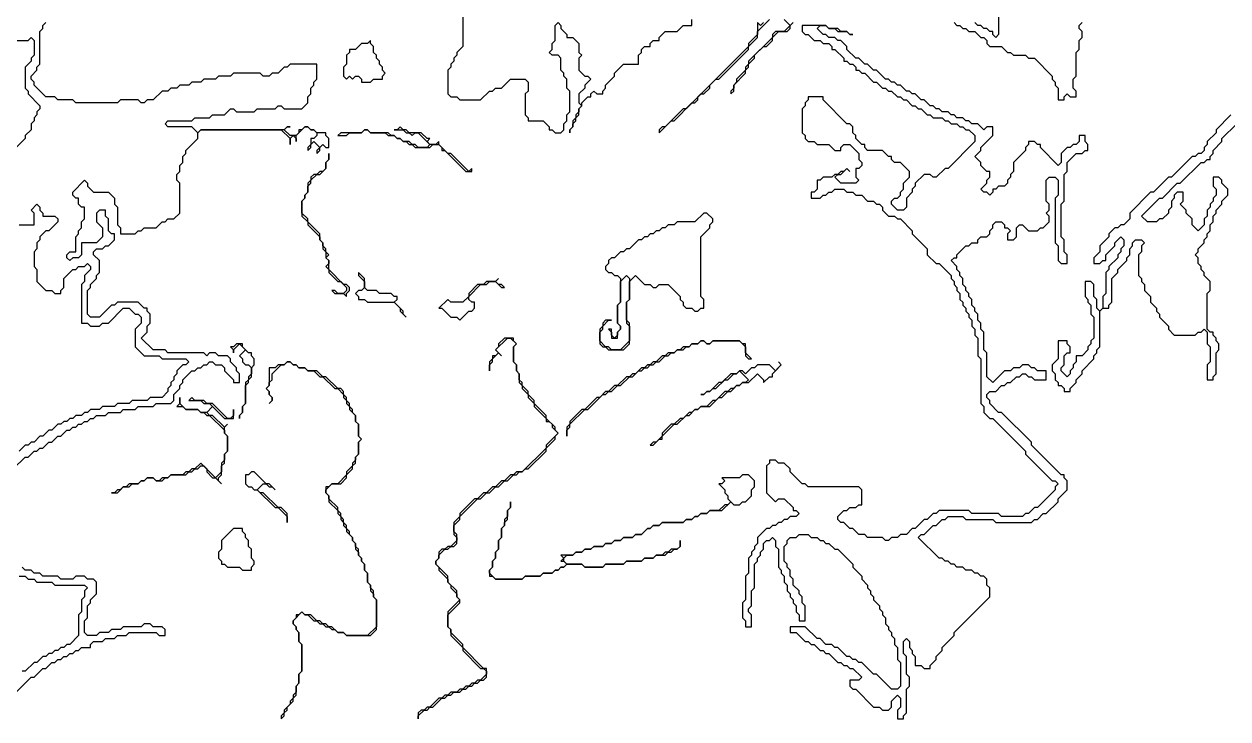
# Model space of a CAD drawing. Header units: metres. Extents: x 0 to 100, y 0 to 129.
# Drawn here: x 63.47 to 73.58, y 0.03 to 5.86 of the extents above; entities that cross this region are included whole.
import ezdxf

# ---------------------------------------------------------------- set-up
doc = ezdxf.new("R2010")
doc.units = ezdxf.units.M

msp = doc.modelspace()

# ---------------------------------------------------------------- linework, layer by layer
for points in [[(67.15, 5.975), (67.15, 5.675), (67.1, 5.625), (67.1, 5.6), (67.075, 5.575), (67.075, 5.55), (67.05, 5.525), (67.05, 5.5), (67.025, 5.475), (67.025, 5.275), (67.05, 5.25), (67.1, 5.25), (67.125, 5.225), (67.3, 5.225), (67.375, 5.3), (67.4, 5.3), (67.425, 5.325), (67.475, 5.325), (67.55, 5.4), (67.675, 5.4), (67.7, 5.375), (67.7, 5.3), (67.675, 5.275), (67.675, 5.1), (67.7, 5.075), (67.7, 5.05), (67.825, 5.05), (67.875, 5), (67.875, 4.975), (67.9, 4.975), (67.925, 4.95), (67.975, 4.95), (68, 4.975), (68, 5.025), (68.025, 5.05), (68.025, 5.1), (68.05, 5.125), (68.05, 5.3), (68.025, 5.325), (68.025, 5.4), (68, 5.425), (68, 5.45), (67.975, 5.475), (67.975, 5.575), (67.95, 5.6), (67.9, 5.6), (67.875, 5.625), (67.9, 5.65), (67.9, 5.7), (67.925, 5.725), (67.925, 5.85), (67.95, 5.875), (67.975, 5.85), (67.975, 5.825), (68.025, 5.775), (68.025, 5.75), (68.075, 5.75), (68.125, 5.7), (68.125, 5.625), (68.15, 5.6), (68.125, 5.575), (68.125, 5.475), (68.175, 5.425), (68.2, 5.425), (68.225, 5.4), (68.175, 5.35), (68.175, 5.325), (68.125, 5.275), (68.125, 5.2), (68.15, 5.175), (68.125, 5.15), (68.125, 5.125), (68.1, 5.1), (68.1, 5.075), (68.075, 5.05), (68.075, 5), (68.05, 4.975), (68.05, 4.95), (68.05, 4.975), (68.075, 5), (68.075, 5.025), (68.1, 5.05), (68.1, 5.075), (68.125, 5.1), (68.125, 5.15), (68.15, 5.175), (68.15, 5.2), (68.2, 5.25), (68.225, 5.25), (68.225, 5.275), (68.25, 5.3), (68.275, 5.275), (68.325, 5.275), (68.325, 5.3), (68.35, 5.325), (68.35, 5.35), (68.425, 5.425), (68.425, 5.45), (68.5, 5.525), (68.625, 5.525), (68.625, 5.6), (68.65, 5.625), (68.65, 5.65), (68.675, 5.675), (68.725, 5.675), (68.725, 5.7), (68.75, 5.725), (68.8, 5.725), (68.8, 5.75), (68.85, 5.8), (68.95, 5.8), (69, 5.85), (69.075, 5.85), (69.075, 5.9)], [(71.65, 5.975), (71.65, 5.775), (71.625, 5.75), (71.6, 5.775), (71.6, 5.8), (71.575, 5.8), (71.55, 5.825), (71.525, 5.825), (71.5, 5.85), (71.475, 5.85), (71.45, 5.875)], [(63.375, 2.125), (63.475, 2.225), (63.5, 2.225), (63.55, 2.275), (63.575, 2.275), (63.6, 2.3), (63.625, 2.3), (63.675, 2.35), (63.7, 2.35), (63.75, 2.4), (63.775, 2.4), (63.825, 2.45), (63.85, 2.45), (63.875, 2.475), (63.9, 2.475), (63.925, 2.5), (63.95, 2.5), (63.975, 2.525), (64, 2.525), (64.025, 2.55), (64.05, 2.55), (64.075, 2.575), (64.15, 2.575), (64.175, 2.6), (64.275, 2.6), (64.3, 2.625), (64.4, 2.625), (64.425, 2.65), (64.55, 2.65), (64.575, 2.675), (64.7, 2.675), (64.725, 2.7), (64.725, 2.75), (64.775, 2.8), (64.775, 2.825), (64.8, 2.85), (64.8, 2.875), (64.875, 2.95), (64.9, 2.95), (64.925, 2.975), (64.95, 2.975), (64.975, 3), (65, 3), (65.025, 3.025), (65.05, 3.025), (65.075, 3), (65.125, 3), (65.15, 2.975), (65.15, 2.95), (65.225, 2.875), (65.225, 2.85), (65.275, 2.85), (65.275, 2.925), (65.25, 2.95), (65.25, 2.975), (65.2, 3.025), (65.2, 3.05), (65.175, 3.075), (65.1, 3.075), (65.075, 3.1), (65.025, 3.1), (65, 3.075), (64.975, 3.1), (64.675, 3.1), (64.65, 3.125), (64.55, 3.125), (64.45, 3.225), (64.5, 3.275), (64.5, 3.325), (64.525, 3.35), (64.525, 3.425), (64.5, 3.45), (64.5, 3.475), (64.475, 3.475), (64.425, 3.525), (64.25, 3.525), (64.225, 3.5), (64.2, 3.5), (64.1, 3.4), (64.025, 3.4), (64, 3.425), (64, 3.625), (64.025, 3.65), (64.025, 3.675), (64.075, 3.725), (64.075, 3.75), (64.1, 3.775), (64.1, 3.875), (64.05, 3.925), (64.05, 3.95), (64.075, 3.975), (64.125, 3.975), (64.15, 4), (64.175, 4), (64.225, 4.05), (64.225, 4.1), (64.2, 4.1), (64.175, 4.125), (64.175, 4.225), (64.15, 4.25), (64.15, 4.3), (64.1, 4.3), (64.075, 4.275), (64.075, 4.2), (64.125, 4.15), (64.125, 4.075), (64.075, 4.025), (63.95, 4.025), (63.95, 3.925), (63.925, 3.9), (63.875, 3.9), (63.85, 3.875), (63.825, 3.9), (63.825, 3.925), (63.85, 3.95), (63.9, 3.95), (63.9, 4.075), (63.925, 4.1), (63.925, 4.125), (63.95, 4.15), (63.95, 4.2), (63.975, 4.225), (63.975, 4.325), (63.95, 4.325), (63.925, 4.35), (63.925, 4.4), (63.9, 4.4), (63.875, 4.425), (63.875, 4.45), (63.975, 4.55), (64, 4.525), (64, 4.5), (64.05, 4.45), (64.175, 4.45), (64.225, 4.4), (64.225, 4.35), (64.25, 4.325), (64.25, 4.175), (64.275, 4.15), (64.275, 4.1), (64.4, 4.1), (64.425, 4.125), (64.45, 4.125), (64.475, 4.15), (64.575, 4.15), (64.625, 4.2), (64.65, 4.2), (64.675, 4.225), (64.725, 4.225), (64.775, 4.275), (64.775, 4.525), (64.75, 4.55), (64.75, 4.6), (64.775, 4.625), (64.775, 4.675), (64.8, 4.7), (64.8, 4.75), (64.825, 4.775), (64.825, 4.8), (64.925, 4.9), (64.925, 4.95), (64.95, 4.975), (65.625, 4.975), (65.7, 4.9), (65.7, 4.85), (65.7, 4.9), (65.725, 4.925), (65.75, 4.9), (65.75, 4.875), (65.75, 4.925), (65.825, 5), (65.85, 5), (65.875, 4.975), (65.9, 4.975), (65.925, 4.95), (65.925, 4.925), (65.9, 4.9), (65.875, 4.9), (65.875, 4.85), (65.85, 4.825), (65.85, 4.8), (65.875, 4.825), (65.875, 4.85), (65.9, 4.875), (65.95, 4.825), (65.925, 4.8), (65.925, 4.775), (65.95, 4.8), (65.95, 4.825), (65.975, 4.85), (66, 4.825), (66.025, 4.825), (66.025, 4.9), (66, 4.925), (66, 4.95), (65.925, 4.95), (65.9, 4.975), (65.875, 4.975), (65.85, 5), (65.825, 5), (65.8, 4.975), (65.775, 4.975), (65.775, 4.95), (65.75, 4.925), (65.7, 4.925), (65.65, 4.975), (65.675, 5), (65.7, 5), (65.675, 5), (65.65, 4.975), (64.95, 4.975), (64.925, 4.95), (64.875, 5), (64.675, 5), (64.65, 5.025), (64.675, 5.05), (64.875, 5.05), (64.9, 5.075), (65.025, 5.075), (65.05, 5.1), (65.15, 5.1), (65.2, 5.15), (65.225, 5.15), (65.25, 5.125), (65.4, 5.125), (65.425, 5.15), (65.575, 5.15), (65.6, 5.175), (65.625, 5.175), (65.65, 5.15), (65.8, 5.15), (65.85, 5.2), (65.85, 5.25), (65.875, 5.275), (65.875, 5.325), (65.9, 5.35), (65.9, 5.375), (65.925, 5.4), (65.925, 5.525), (65.7, 5.525), (65.675, 5.5), (65.65, 5.5), (65.6, 5.45), (65.55, 5.45), (65.525, 5.425), (65.475, 5.425), (65.45, 5.45), (65.225, 5.45), (65.2, 5.425), (65.1, 5.425), (65.075, 5.4), (64.975, 5.4), (64.95, 5.375), (64.875, 5.375), (64.85, 5.35), (64.775, 5.35), (64.75, 5.325), (64.7, 5.325), (64.675, 5.3), (64.625, 5.3), (64.55, 5.225), (64.5, 5.225), (64.475, 5.2), (64.45, 5.2), (64.425, 5.225), (64.275, 5.225), (64.25, 5.2), (63.9, 5.2), (63.875, 5.225), (63.75, 5.225), (63.725, 5.25), (63.65, 5.25), (63.55, 5.35), (63.55, 5.375), (63.525, 5.4), (63.525, 5.425), (63.575, 5.475), (63.575, 5.5), (63.6, 5.525), (63.6, 5.8), (63.625, 5.825), (63.625, 5.85), (63.65, 5.875)], [(69.675, 5.875), (69.65, 5.85), (69.625, 5.875), (69.625, 5.775), (69.55, 5.7), (69.55, 5.675), (69.025, 5.15), (69, 5.15), (68.85, 5), (68.825, 5), (68.8, 4.975), (68.8, 4.95), (68.9, 5.05), (68.925, 5.05), (69.075, 5.2), (69.1, 5.2), (69.125, 5.225), (69.125, 5.25), (69.15, 5.275), (69.175, 5.275), (69.225, 5.325), (69.225, 5.35), (69.275, 5.4), (69.3, 5.4), (69.55, 5.65), (69.55, 5.675), (69.625, 5.75), (69.625, 5.8), (69.725, 5.9)], [(69.85, 5.9), (69.9, 5.85), (69.85, 5.8), (69.775, 5.8), (69.75, 5.775), (69.75, 5.75), (69.55, 5.55), (69.55, 5.525), (69.525, 5.5), (69.525, 5.475), (69.45, 5.4), (69.45, 5.375), (69.425, 5.35), (69.425, 5.325), (69.4, 5.3), (69.4, 5.275), (69.425, 5.3), (69.425, 5.35), (69.525, 5.45), (69.525, 5.475), (69.55, 5.5), (69.55, 5.525), (69.6, 5.575), (69.6, 5.6), (69.675, 5.675), (69.7, 5.675), (69.75, 5.725), (69.75, 5.75), (69.8, 5.8), (69.875, 5.8), (69.9, 5.825), (69.9, 5.85), (69.925, 5.875)], [(71.275, 5.875), (71.3, 5.85), (71.325, 5.85), (71.35, 5.825), (71.375, 5.825), (71.4, 5.8), (71.45, 5.8), (71.5, 5.75), (71.525, 5.75), (71.55, 5.725), (71.55, 5.7), (71.575, 5.675), (71.675, 5.675), (71.725, 5.625), (71.75, 5.625), (71.775, 5.6), (71.875, 5.6), (71.9, 5.575), (71.95, 5.575), (72.1, 5.425), (72.1, 5.4), (72.125, 5.375), (72.125, 5.35), (72.15, 5.325), (72.15, 5.225), (72.2, 5.225), (72.2, 5.25), (72.225, 5.275), (72.25, 5.25), (72.3, 5.25), (72.3, 5.3), (72.275, 5.325), (72.275, 5.4), (72.3, 5.425), (72.3, 5.625), (72.325, 5.65), (72.325, 5.725), (72.35, 5.75), (72.35, 5.8), (72.325, 5.825), (72.325, 5.85), (72.35, 5.875)], [(70, 5.85), (70, 5.8), (70.025, 5.775), (70.05, 5.775), (70.1, 5.725), (70.15, 5.725), (70.175, 5.7), (70.225, 5.7), (70.25, 5.675), (70.25, 5.65), (70.275, 5.65), (70.35, 5.575), (70.35, 5.55), (70.375, 5.55), (70.4, 5.525), (70.425, 5.525), (70.45, 5.5), (70.45, 5.475), (70.475, 5.475), (70.5, 5.45), (70.525, 5.45), (70.6, 5.375), (70.625, 5.375), (70.675, 5.325), (70.7, 5.325), (70.725, 5.3), (70.75, 5.3), (70.8, 5.25), (70.825, 5.25), (70.85, 5.225), (70.875, 5.225), (70.925, 5.175), (70.95, 5.175), (70.975, 5.15), (71, 5.15), (71.05, 5.1), (71.075, 5.1), (71.1, 5.075), (71.175, 5.075), (71.2, 5.05), (71.225, 5.05), (71.25, 5.025), (71.3, 5.025), (71.325, 5), (71.35, 5), (71.375, 4.975), (71.4, 4.975), (71.45, 4.925), (71.45, 4.875), (71.225, 4.65), (71.2, 4.65), (71.125, 4.575), (71.1, 4.575), (71.075, 4.6), (71.025, 4.6), (70.95, 4.525), (70.95, 4.5), (70.925, 4.475), (70.925, 4.45), (70.875, 4.4), (70.875, 4.325), (70.85, 4.3), (70.8, 4.3), (70.75, 4.35), (70.75, 4.375), (70.775, 4.4), (70.8, 4.4), (70.825, 4.425), (70.825, 4.45), (70.85, 4.475), (70.85, 4.525), (70.9, 4.575), (70.9, 4.625), (70.825, 4.7), (70.775, 4.7), (70.75, 4.725), (70.75, 4.75), (70.725, 4.75), (70.675, 4.8), (70.55, 4.8), (70.525, 4.825), (70.525, 4.85), (70.5, 4.85), (70.45, 4.9), (70.45, 4.925), (70.425, 4.95), (70.425, 5), (70.4, 5.025), (70.375, 5.025), (70.175, 5.225), (70.175, 5.25), (70.05, 5.25), (70.05, 5.225), (70.025, 5.2), (70.025, 5.175), (70, 5.15), (70, 4.95), (70.025, 4.925), (70.025, 4.9), (70.05, 4.875), (70.1, 4.875), (70.125, 4.85), (70.225, 4.85), (70.275, 4.8), (70.325, 4.8), (70.325, 4.825), (70.35, 4.85), (70.4, 4.85), (70.475, 4.775), (70.475, 4.725), (70.5, 4.7), (70.5, 4.675), (70.475, 4.65), (70.45, 4.65), (70.45, 4.575), (70.475, 4.55), (70.45, 4.525), (70.325, 4.525), (70.275, 4.575), (70.3, 4.6), (70.325, 4.6), (70.375, 4.65), (70.4, 4.625), (70.375, 4.65), (70.35, 4.625), (70.325, 4.625), (70.3, 4.6), (70.275, 4.6), (70.25, 4.575), (70.175, 4.575), (70.15, 4.55), (70.125, 4.55), (70.125, 4.475), (70.1, 4.45), (70.075, 4.45), (70.075, 4.4), (70.15, 4.4), (70.175, 4.425), (70.2, 4.425), (70.225, 4.45), (70.25, 4.45), (70.275, 4.475), (70.35, 4.475), (70.375, 4.45), (70.425, 4.45), (70.45, 4.425), (70.5, 4.425), (70.55, 4.375), (70.6, 4.375), (70.625, 4.35), (70.65, 4.35), (70.675, 4.325), (70.675, 4.3), (70.725, 4.25), (70.775, 4.25), (70.8, 4.225), (70.825, 4.225), (70.925, 4.125), (70.925, 4.1), (71.05, 3.975), (71.05, 3.925), (71.125, 3.85), (71.15, 3.85), (71.25, 3.75), (71.25, 3.725), (71.275, 3.7), (71.275, 3.675), (71.3, 3.65), (71.3, 3.625), (71.325, 3.6), (71.325, 3.55), (71.35, 3.525), (71.35, 3.5), (71.375, 3.475), (71.375, 3.45), (71.4, 3.425), (71.4, 3.4), (71.425, 3.375), (71.425, 3.325), (71.45, 3.3), (71.45, 3.25), (71.475, 3.225), (71.475, 3.075), (71.5, 3.05), (71.5, 2.675), (71.525, 2.65), (71.525, 2.6), (71.575, 2.55), (71.6, 2.55), (71.875, 2.275), (71.875, 2.25), (72.1, 2.025), (72.125, 2.025), (72.15, 2), (72.125, 1.975), (72.125, 1.95), (71.975, 1.8), (71.95, 1.8), (71.9, 1.75), (71.875, 1.75), (71.85, 1.725), (71.675, 1.725), (71.65, 1.75), (71.425, 1.75), (71.4, 1.775), (71.15, 1.775), (71.125, 1.75), (71.1, 1.75), (71.05, 1.7), (71.025, 1.7), (70.95, 1.625), (70.925, 1.625), (70.875, 1.575), (70.825, 1.575), (70.8, 1.55), (70.75, 1.55), (70.725, 1.525), (70.7, 1.525), (70.675, 1.55), (70.55, 1.55), (70.525, 1.575), (70.475, 1.575), (70.425, 1.625), (70.4, 1.625), (70.35, 1.675), (70.325, 1.675), (70.3, 1.7), (70.3, 1.725), (70.35, 1.775), (70.375, 1.775), (70.4, 1.8), (70.45, 1.8), (70.475, 1.825), (70.5, 1.825), (70.5, 1.95), (70.475, 1.975), (70.05, 1.975), (70.025, 2), (70, 2), (69.9, 2.1), (69.9, 2.125), (69.85, 2.175), (69.8, 2.175), (69.775, 2.2), (69.725, 2.2), (69.725, 2.175), (69.7, 2.15), (69.7, 1.925), (69.775, 1.85), (69.8, 1.875), (69.85, 1.875), (69.925, 1.8), (69.925, 1.775), (69.95, 1.775), (69.975, 1.75), (69.95, 1.725), (69.9, 1.725), (69.875, 1.7), (69.85, 1.7), (69.825, 1.675), (69.8, 1.675), (69.775, 1.65), (69.75, 1.65), (69.725, 1.625), (69.7, 1.625), (69.625, 1.55), (69.625, 1.5), (69.6, 1.475), (69.6, 1.45), (69.575, 1.425), (69.575, 1.4), (69.55, 1.375), (69.55, 1.25), (69.525, 1.225), (69.525, 1.025), (69.5, 1), (69.5, 0.875), (69.525, 0.85), (69.525, 0.8), (69.575, 0.8), (69.575, 0.9), (69.55, 0.925), (69.55, 0.95), (69.575, 0.975), (69.575, 1.1), (69.6, 1.125), (69.6, 1.325), (69.625, 1.35), (69.625, 1.375), (69.65, 1.4), (69.65, 1.425), (69.675, 1.45), (69.675, 1.5), (69.7, 1.525), (69.725, 1.525), (69.75, 1.55), (69.775, 1.525), (69.775, 1.475), (69.8, 1.45), (69.8, 1.3), (69.825, 1.275), (69.825, 1.25), (69.85, 1.225), (69.85, 1.175), (69.875, 1.15), (69.875, 1.1), (69.9, 1.075), (69.9, 1.05), (69.925, 1.025), (69.925, 1), (69.95, 0.975), (69.95, 0.925), (69.975, 0.9), (69.975, 0.85), (70.025, 0.85), (70.025, 0.975), (70, 1), (70, 1.05), (69.975, 1.075), (69.975, 1.1), (69.925, 1.15), (69.925, 1.2), (69.9, 1.225), (69.9, 1.275), (69.875, 1.3), (69.875, 1.325), (69.85, 1.35), (69.85, 1.475), (69.875, 1.5), (69.875, 1.525), (69.9, 1.55), (69.95, 1.55), (69.975, 1.575), (70.05, 1.575), (70.075, 1.55), (70.125, 1.55), (70.15, 1.525), (70.175, 1.525), (70.2, 1.5), (70.225, 1.5), (70.275, 1.45), (70.3, 1.45), (70.425, 1.325), (70.425, 1.3), (70.5, 1.225), (70.5, 1.2), (70.55, 1.15), (70.55, 1.125), (70.575, 1.1), (70.575, 1.075), (70.6, 1.05), (70.6, 1.025), (70.65, 0.975), (70.65, 0.95), (70.675, 0.925), (70.675, 0.9), (70.7, 0.875), (70.7, 0.825), (70.725, 0.8), (70.725, 0.775), (70.75, 0.75), (70.75, 0.725), (70.775, 0.7), (70.775, 0.65), (70.8, 0.625), (70.8, 0.525), (70.825, 0.5), (70.825, 0.3), (70.8, 0.275), (70.75, 0.275), (70.625, 0.4), (70.6, 0.4), (70.5, 0.5), (70.475, 0.5), (70.45, 0.525), (70.425, 0.525), (70.4, 0.55), (70.375, 0.55), (70.3, 0.625), (70.275, 0.625), (70.25, 0.65), (70.2, 0.65), (70.15, 0.7), (70.125, 0.7), (70.025, 0.8), (69.9, 0.8), (69.9, 0.75), (69.95, 0.75), (70.025, 0.675), (70.05, 0.675), (70.075, 0.65), (70.1, 0.65), (70.15, 0.6), (70.175, 0.6), (70.2, 0.575), (70.225, 0.575), (70.3, 0.5), (70.325, 0.5), (70.35, 0.475), (70.375, 0.475), (70.4, 0.45), (70.425, 0.45), (70.5, 0.375), (70.475, 0.35), (70.4, 0.35), (70.4, 0.3), (70.425, 0.275), (70.45, 0.275), (70.6, 0.125), (70.65, 0.125), (70.675, 0.1), (70.725, 0.1), (70.75, 0.125), (70.75, 0.175), (70.8, 0.225), (70.825, 0.2), (70.825, 0.125), (70.8, 0.1), (70.8, 0.025), (70.85, 0.025), (70.85, 0.05), (70.875, 0.075), (70.875, 0.275), (70.9, 0.3), (70.9, 0.375), (70.875, 0.4), (70.875, 0.55), (70.85, 0.575), (70.85, 0.675), (70.875, 0.7), (70.9, 0.675), (70.9, 0.625), (70.925, 0.6), (70.925, 0.575), (70.95, 0.55), (70.95, 0.475), (71, 0.475), (71.025, 0.45), (71.075, 0.45), (71.075, 0.475), (71.125, 0.525), (71.125, 0.55), (71.175, 0.6), (71.175, 0.625), (71.275, 0.725), (71.275, 0.75), (71.575, 1.05), (71.575, 1.125), (71.55, 1.15), (71.55, 1.2), (71.525, 1.225), (71.5, 1.225), (71.475, 1.25), (71.45, 1.25), (71.425, 1.275), (71.375, 1.275), (71.35, 1.3), (71.3, 1.3), (71.275, 1.325), (71.25, 1.325), (71.225, 1.35), (71.2, 1.35), (71.175, 1.375), (71.15, 1.375), (70.975, 1.55), (71, 1.575), (71.025, 1.575), (71.1, 1.65), (71.125, 1.65), (71.175, 1.7), (71.2, 1.7), (71.225, 1.725), (71.35, 1.725), (71.375, 1.7), (71.6, 1.7), (71.625, 1.675), (71.925, 1.675), (71.95, 1.7), (71.975, 1.7), (72.025, 1.75), (72.05, 1.75), (72.15, 1.85), (72.15, 1.875), (72.225, 1.95), (72.225, 2.025), (72.2, 2.05), (72.2, 2.075), (72.175, 2.075), (71.925, 2.325), (71.925, 2.35), (71.675, 2.6), (71.65, 2.6), (71.575, 2.675), (71.575, 2.7), (71.55, 2.725), (71.55, 2.75), (71.575, 2.775), (71.625, 2.775), (71.675, 2.825), (71.7, 2.825), (71.725, 2.85), (71.75, 2.85), (71.8, 2.9), (71.825, 2.9), (71.85, 2.925), (71.875, 2.925), (71.9, 2.9), (71.925, 2.9), (71.95, 2.875), (72.05, 2.875), (72.05, 2.95), (71.975, 2.95), (71.95, 2.975), (71.925, 2.975), (71.9, 3), (71.85, 3), (71.825, 2.975), (71.775, 2.975), (71.75, 2.95), (71.7, 2.95), (71.6, 2.85), (71.55, 2.9), (71.55, 3.1), (71.525, 3.125), (71.525, 3.275), (71.5, 3.3), (71.5, 3.35), (71.475, 3.375), (71.475, 3.425), (71.45, 3.45), (71.45, 3.475), (71.425, 3.5), (71.425, 3.55), (71.4, 3.575), (71.4, 3.6), (71.375, 3.625), (71.375, 3.65), (71.35, 3.675), (71.35, 3.725), (71.325, 3.75), (71.325, 3.775), (71.3, 3.8), (71.3, 3.825), (71.25, 3.875), (71.275, 3.9), (71.3, 3.9), (71.3, 3.925), (71.375, 4), (71.4, 4), (71.425, 4.025), (71.475, 4.025), (71.475, 4.05), (71.5, 4.075), (71.55, 4.075), (71.575, 4.1), (71.575, 4.125), (71.6, 4.15), (71.6, 4.175), (71.625, 4.2), (71.675, 4.2), (71.7, 4.175), (71.7, 4.15), (71.725, 4.15), (71.75, 4.125), (71.725, 4.1), (71.725, 4.05), (71.775, 4.05), (71.8, 4.075), (71.8, 4.15), (71.825, 4.175), (71.85, 4.175), (71.9, 4.125), (71.975, 4.125), (72, 4.15), (72.025, 4.15), (72.075, 4.2), (72.075, 4.25), (72.05, 4.275), (72.075, 4.3), (72.075, 4.35), (72.05, 4.375), (72.05, 4.55), (72.075, 4.575), (72.125, 4.575), (72.15, 4.55), (72.15, 4.425), (72.125, 4.4), (72.125, 4.025), (72.15, 4), (72.15, 3.875), (72.175, 3.85), (72.225, 3.85), (72.225, 3.925), (72.2, 3.95), (72.2, 4.05), (72.175, 4.075), (72.175, 4.35), (72.2, 4.375), (72.2, 4.6), (72.225, 4.625), (72.225, 4.7), (72.3, 4.775), (72.35, 4.775), (72.375, 4.8), (72.4, 4.8), (72.4, 4.85), (72.375, 4.875), (72.375, 4.925), (72.325, 4.925), (72.325, 4.875), (72.3, 4.85), (72.275, 4.85), (72.25, 4.825), (72.225, 4.825), (72.175, 4.775), (72.175, 4.7), (72.15, 4.675), (72, 4.825), (72, 4.85), (71.975, 4.85), (71.95, 4.875), (71.9, 4.875), (71.9, 4.85), (71.875, 4.825), (71.875, 4.8), (71.775, 4.7), (71.775, 4.625), (71.75, 4.6), (71.75, 4.575), (71.725, 4.55), (71.725, 4.525), (71.7, 4.5), (71.65, 4.5), (71.625, 4.475), (71.6, 4.475), (71.6, 4.45), (71.575, 4.425), (71.55, 4.45), (71.525, 4.45), (71.5, 4.475), (71.55, 4.525), (71.55, 4.55), (71.575, 4.575), (71.575, 4.625), (71.55, 4.625), (71.5, 4.675), (71.5, 4.7), (71.45, 4.75), (71.5, 4.8), (71.5, 4.825), (71.6, 4.925), (71.6, 5), (71.55, 5), (71.525, 4.975), (71.475, 5.025), (71.425, 5.025), (71.4, 5.05), (71.375, 5.05), (71.35, 5.075), (71.3, 5.075), (71.275, 5.1), (71.25, 5.1), (71.225, 5.125), (71.175, 5.125), (71.15, 5.15), (71.125, 5.15), (71.1, 5.175), (71.075, 5.175), (71.025, 5.225), (71, 5.225), (70.95, 5.275), (70.925, 5.275), (70.9, 5.3), (70.875, 5.3), (70.825, 5.35), (70.8, 5.35), (70.775, 5.375), (70.75, 5.375), (70.725, 5.4), (70.7, 5.4), (70.625, 5.475), (70.6, 5.475), (70.55, 5.525), (70.525, 5.525), (70.475, 5.575), (70.45, 5.575), (70.375, 5.65), (70.375, 5.675), (70.325, 5.725), (70.3, 5.725), (70.275, 5.75), (70.225, 5.75), (70.2, 5.775), (70.175, 5.775), (70.125, 5.825), (70.15, 5.85), (70.2, 5.85), (70.225, 5.825), (70.275, 5.825), (70.3, 5.8), (70.375, 5.8), (70.4, 5.775), (70.425, 5.775), (70.4, 5.775), (70.375, 5.8), (70.325, 5.8), (70.3, 5.825), (70.225, 5.825), (70.2, 5.85), (70, 5.85)], [(63.275, 5.725), (63.5, 5.725), (63.525, 5.75), (63.55, 5.725), (63.55, 5.6), (63.525, 5.575), (63.525, 5.55), (63.475, 5.5), (63.475, 5.325), (63.5, 5.3), (63.5, 5.275), (63.6, 5.175), (63.6, 5.15), (63.575, 5.125), (63.575, 5.1), (63.55, 5.075), (63.55, 5.05), (63.525, 5.025), (63.525, 4.975), (63.475, 4.925), (63.475, 4.9), (63.275, 4.7)], [(66.375, 5.725), (66.35, 5.7), (66.3, 5.7), (66.25, 5.65), (66.2, 5.65), (66.2, 5.625), (66.175, 5.6), (66.175, 5.525), (66.15, 5.5), (66.15, 5.425), (66.175, 5.4), (66.2, 5.425), (66.225, 5.4), (66.25, 5.425), (66.275, 5.425), (66.3, 5.4), (66.3, 5.375), (66.375, 5.375), (66.4, 5.4), (66.475, 5.4), (66.475, 5.425), (66.5, 5.45), (66.475, 5.475), (66.475, 5.5), (66.45, 5.525), (66.45, 5.55), (66.425, 5.575), (66.425, 5.6), (66.4, 5.625), (66.4, 5.675), (66.375, 5.7), (66.375, 5.725)], [(73.6, 5.1), (73.475, 4.975), (73.475, 4.95), (73.4, 4.875), (73.4, 4.85), (73.375, 4.825), (73.375, 4.8), (73.35, 4.775), (73.325, 4.775), (73.3, 4.75), (73.275, 4.75), (73.1, 4.575), (73.075, 4.575), (72.95, 4.45), (72.925, 4.45), (72.75, 4.275), (72.75, 4.225), (72.7, 4.175), (72.675, 4.175), (72.65, 4.15), (72.625, 4.15), (72.575, 4.1), (72.575, 4.075), (72.5, 4), (72.5, 3.95), (72.45, 3.9), (72.45, 3.85), (72.5, 3.85), (72.525, 3.875), (72.55, 3.875), (72.55, 3.925), (72.625, 4), (72.625, 4.025), (72.675, 4.075), (72.7, 4.05), (72.7, 4), (72.675, 3.975), (72.675, 3.95), (72.65, 3.925), (72.65, 3.9), (72.575, 3.825), (72.575, 3.8), (72.55, 3.775), (72.55, 3.6), (72.525, 3.575), (72.525, 3.475), (72.5, 3.45), (72.475, 3.475), (72.475, 3.55), (72.45, 3.575), (72.45, 3.675), (72.425, 3.7), (72.375, 3.7), (72.375, 3.575), (72.4, 3.55), (72.4, 3.525), (72.425, 3.5), (72.425, 3.425), (72.45, 3.4), (72.45, 3.225), (72.425, 3.2), (72.425, 3.175), (72.4, 3.15), (72.4, 3.125), (72.35, 3.075), (72.3, 3.075), (72.3, 3.025), (72.275, 3), (72.275, 2.975), (72.25, 2.95), (72.25, 2.925), (72.225, 2.9), (72.175, 2.95), (72.175, 2.975), (72.2, 3), (72.2, 3.075), (72.225, 3.1), (72.25, 3.1), (72.25, 3.15), (72.225, 3.175), (72.225, 3.2), (72.15, 3.2), (72.15, 3.05), (72.1, 3), (72.1, 2.95), (72.125, 2.925), (72.125, 2.875), (72.15, 2.85), (72.15, 2.825), (72.175, 2.825), (72.2, 2.8), (72.2, 2.775), (72.25, 2.775), (72.25, 2.8), (72.3, 2.85), (72.3, 2.875), (72.35, 2.925), (72.35, 2.95), (72.45, 3.05), (72.45, 3.075), (72.475, 3.1), (72.475, 3.125), (72.5, 3.15), (72.5, 3.45), (72.525, 3.475), (72.575, 3.475), (72.575, 3.5), (72.6, 3.525), (72.6, 3.725), (72.65, 3.775), (72.65, 3.8), (72.725, 3.875), (72.725, 3.9), (72.75, 3.925), (72.75, 3.975), (72.775, 4), (72.775, 4.025), (72.8, 4.05), (72.85, 4.05), (72.875, 4.025), (72.85, 4), (72.85, 3.95), (72.825, 3.925), (72.825, 3.75), (72.85, 3.725), (72.85, 3.7), (72.875, 3.675), (72.875, 3.625), (72.925, 3.575), (72.925, 3.525), (72.975, 3.475), (72.975, 3.45), (73, 3.425), (73, 3.4), (73.075, 3.325), (73.075, 3.3), (73.125, 3.25), (73.3, 3.25), (73.325, 3.275), (73.35, 3.275), (73.375, 3.3), (73.4, 3.275), (73.4, 3.175), (73.425, 3.15), (73.425, 3.025), (73.4, 3), (73.4, 2.875), (73.45, 2.875), (73.45, 2.9), (73.475, 2.925), (73.475, 3.1), (73.5, 3.125), (73.5, 3.175), (73.475, 3.2), (73.475, 3.225), (73.45, 3.25), (73.45, 3.275), (73.425, 3.275), (73.4, 3.3), (73.4, 3.6), (73.425, 3.625), (73.425, 3.7), (73.375, 3.75), (73.375, 3.775), (73.35, 3.8), (73.35, 3.825), (73.325, 3.85), (73.325, 3.9), (73.3, 3.925), (73.325, 3.95), (73.325, 3.975), (73.375, 4.025), (73.375, 4.05), (73.4, 4.075), (73.4, 4.1), (73.425, 4.125), (73.425, 4.175), (73.45, 4.2), (73.45, 4.25), (73.475, 4.275), (73.475, 4.3), (73.525, 4.35), (73.525, 4.375), (73.575, 4.425), (73.575, 4.475), (73.525, 4.525), (73.525, 4.55), (73.5, 4.575), (73.45, 4.575), (73.45, 4.5), (73.475, 4.475), (73.475, 4.425), (73.45, 4.4), (73.45, 4.375), (73.425, 4.35), (73.425, 4.325), (73.4, 4.3), (73.4, 4.25), (73.375, 4.225), (73.375, 4.175), (73.325, 4.125), (73.275, 4.175), (73.275, 4.225), (73.225, 4.275), (73.225, 4.3), (73.175, 4.35), (73.2, 4.375), (73.2, 4.45), (73.15, 4.45), (73.125, 4.425), (73.125, 4.4), (73.1, 4.375), (73.1, 4.325), (73.075, 4.3), (73.075, 4.275), (73.025, 4.225), (73, 4.225), (72.975, 4.2), (72.9, 4.2), (72.85, 4.25), (73, 4.4), (73.025, 4.4), (73.15, 4.525), (73.175, 4.525), (73.35, 4.7), (73.375, 4.7), (73.4, 4.725), (73.425, 4.725), (73.425, 4.75), (73.45, 4.775), (73.45, 4.8), (73.525, 4.875), (73.525, 4.9), (73.65, 5.025)], [(66.625, 5), (66.6, 4.975), (66.575, 4.975), (66.65, 4.975), (66.675, 4.95), (66.7, 4.95), (66.725, 4.925), (66.75, 4.95), (66.775, 4.95), (66.875, 4.85), (66.85, 4.825), (66.775, 4.825), (66.75, 4.85), (66.725, 4.85), (66.7, 4.875), (66.65, 4.875), (66.625, 4.9), (66.6, 4.9), (66.575, 4.925), (66.55, 4.925), (66.525, 4.95), (66.375, 4.95), (66.35, 4.975), (66.325, 4.975), (66.3, 4.95), (66.125, 4.95), (66.1, 4.925), (66.175, 4.925), (66.2, 4.95), (66.3, 4.95), (66.325, 4.975), (66.35, 4.975), (66.375, 4.95), (66.5, 4.95), (66.525, 4.925), (66.575, 4.925), (66.6, 4.9), (66.625, 4.9), (66.65, 4.875), (66.675, 4.875), (66.7, 4.85), (66.725, 4.85), (66.75, 4.825), (66.875, 4.825), (66.9, 4.85), (66.95, 4.85), (66.975, 4.825), (66.975, 4.8), (67, 4.8), (67.175, 4.625), (67.225, 4.625), (67.225, 4.65), (67.2, 4.625), (67.05, 4.775), (67.025, 4.775), (66.95, 4.85), (66.95, 4.875), (66.925, 4.85), (66.875, 4.85), (66.85, 4.875), (66.875, 4.9), (66.85, 4.9), (66.8, 4.95), (66.7, 4.95), (66.675, 4.975), (66.65, 4.975), (66.625, 5)], [(66.025, 4.775), (66.025, 4.725), (66, 4.7), (66, 4.65), (65.975, 4.625), (65.95, 4.625), (65.925, 4.6), (65.9, 4.6), (65.875, 4.575), (65.875, 4.55), (65.85, 4.525), (65.85, 4.45), (65.825, 4.425), (65.825, 4.4), (65.8, 4.375), (65.8, 4.25), (65.85, 4.2), (65.85, 4.175), (65.95, 4.075), (65.95, 4.05), (65.975, 4.025), (65.975, 3.975), (66, 3.95), (66, 3.9), (66.025, 3.875), (66.025, 3.85), (66, 3.825), (66.025, 3.8), (66.025, 3.775), (66.1, 3.7), (66.125, 3.7), (66.175, 3.65), (66.175, 3.625), (66.15, 3.6), (66.1, 3.6), (66.075, 3.625), (66.05, 3.625), (66.075, 3.6), (66.15, 3.6), (66.175, 3.575), (66.175, 3.6), (66.2, 3.625), (66.2, 3.65), (66.175, 3.675), (66.15, 3.675), (66.025, 3.8), (66.025, 3.875), (66, 3.9), (66.025, 3.925), (66, 3.95), (66, 3.975), (65.975, 4), (65.975, 4.025), (65.95, 4.05), (65.95, 4.1), (65.85, 4.2), (65.85, 4.225), (65.8, 4.275), (65.8, 4.375), (65.825, 4.4), (65.825, 4.425), (65.85, 4.45), (65.85, 4.5), (65.875, 4.525), (65.875, 4.55), (65.925, 4.6), (65.95, 4.6), (66, 4.65), (66, 4.7), (66.025, 4.725), (66.025, 4.775)], [(63.425, 4.175), (63.55, 4.175), (63.55, 4.275), (63.525, 4.3), (63.575, 4.35), (63.6, 4.325), (63.6, 4.3), (63.625, 4.275), (63.625, 4.25), (63.725, 4.25), (63.75, 4.225), (63.75, 4.2), (63.675, 4.125), (63.65, 4.125), (63.6, 4.075), (63.6, 4.05), (63.575, 4.025), (63.575, 3.975), (63.55, 3.95), (63.55, 3.825), (63.575, 3.8), (63.575, 3.7), (63.65, 3.625), (63.7, 3.625), (63.725, 3.6), (63.775, 3.6), (63.775, 3.625), (63.8, 3.65), (63.8, 3.725), (63.875, 3.8), (63.9, 3.8), (63.925, 3.825), (63.975, 3.825), (64, 3.85), (64.025, 3.825), (64.025, 3.8), (63.975, 3.75), (63.975, 3.7), (63.95, 3.675), (63.95, 3.35), (64, 3.35), (64.025, 3.325), (64.1, 3.325), (64.125, 3.35), (64.175, 3.35), (64.3, 3.475), (64.35, 3.475), (64.4, 3.425), (64.425, 3.425), (64.45, 3.4), (64.45, 3.35), (64.4, 3.3), (64.4, 3.15), (64.475, 3.075), (64.6, 3.075), (64.625, 3.05), (64.825, 3.05), (64.85, 3.025), (64.825, 3), (64.8, 3), (64.75, 2.95), (64.75, 2.925), (64.725, 2.9), (64.725, 2.875), (64.7, 2.85), (64.7, 2.825), (64.675, 2.8), (64.675, 2.775), (64.625, 2.725), (64.525, 2.725), (64.5, 2.7), (64.375, 2.7), (64.35, 2.675), (64.25, 2.675), (64.225, 2.65), (64.125, 2.65), (64.1, 2.625), (64.025, 2.625), (64, 2.6), (63.975, 2.6), (63.95, 2.575), (63.9, 2.575), (63.875, 2.55), (63.85, 2.55), (63.825, 2.525), (63.8, 2.525), (63.775, 2.5), (63.75, 2.5), (63.7, 2.45), (63.675, 2.45), (63.625, 2.4), (63.6, 2.4), (63.55, 2.35), (63.525, 2.35), (63.5, 2.325), (63.475, 2.325), (63.425, 2.275)], [(69.175, 4.275), (69.1, 4.2), (68.95, 4.2), (68.925, 4.175), (68.875, 4.175), (68.85, 4.15), (68.825, 4.15), (68.8, 4.125), (68.775, 4.125), (68.75, 4.1), (68.725, 4.1), (68.7, 4.075), (68.675, 4.075), (68.65, 4.05), (68.625, 4.05), (68.55, 3.975), (68.525, 3.975), (68.5, 3.95), (68.475, 3.95), (68.425, 3.9), (68.4, 3.9), (68.375, 3.875), (68.375, 3.85), (68.35, 3.825), (68.35, 3.8), (68.375, 3.775), (68.4, 3.775), (68.425, 3.75), (68.45, 3.75), (68.475, 3.725), (68.475, 3.525), (68.45, 3.5), (68.45, 3.35), (68.475, 3.325), (68.475, 3.3), (68.45, 3.275), (68.45, 3.25), (68.425, 3.225), (68.4, 3.25), (68.4, 3.3), (68.375, 3.3), (68.4, 3.275), (68.4, 3.225), (68.45, 3.225), (68.45, 3.275), (68.475, 3.3), (68.475, 3.325), (68.45, 3.35), (68.45, 3.5), (68.475, 3.525), (68.475, 3.7), (68.525, 3.75), (68.55, 3.725), (68.55, 3.55), (68.525, 3.525), (68.525, 3.35), (68.55, 3.325), (68.55, 3.2), (68.475, 3.125), (68.4, 3.125), (68.375, 3.15), (68.35, 3.15), (68.3, 3.2), (68.3, 3.275), (68.325, 3.3), (68.325, 3.325), (68.375, 3.375), (68.4, 3.375), (68.35, 3.375), (68.325, 3.35), (68.325, 3.325), (68.3, 3.3), (68.3, 3.175), (68.325, 3.15), (68.35, 3.15), (68.375, 3.125), (68.5, 3.125), (68.55, 3.175), (68.55, 3.35), (68.525, 3.375), (68.525, 3.525), (68.55, 3.55), (68.55, 3.7), (68.6, 3.75), (68.675, 3.675), (68.725, 3.675), (68.75, 3.65), (68.775, 3.65), (68.8, 3.675), (68.875, 3.675), (68.975, 3.575), (68.975, 3.55), (69, 3.525), (69, 3.5), (69.025, 3.475), (69.075, 3.475), (69.1, 3.45), (69.125, 3.45), (69.15, 3.475), (69.175, 3.475), (69.175, 3.55), (69.15, 3.575), (69.15, 4.075), (69.225, 4.15), (69.225, 4.175), (69.25, 4.2), (69.25, 4.225), (69.2, 4.275), (69.175, 4.275)], [(66.275, 3.775), (66.275, 3.75), (66.325, 3.7), (66.325, 3.65), (66.3, 3.625), (66.275, 3.625), (66.25, 3.6), (66.275, 3.575), (66.275, 3.55), (66.325, 3.55), (66.35, 3.525), (66.575, 3.525), (66.625, 3.475), (66.625, 3.45), (66.675, 3.4), (66.65, 3.425), (66.65, 3.45), (66.575, 3.525), (66.6, 3.55), (66.6, 3.575), (66.575, 3.575), (66.55, 3.6), (66.45, 3.6), (66.425, 3.625), (66.35, 3.625), (66.325, 3.65), (66.325, 3.725), (66.275, 3.775)], [(67.45, 3.725), (67.425, 3.7), (67.35, 3.7), (67.325, 3.675), (67.275, 3.675), (67.2, 3.6), (67.2, 3.575), (67.15, 3.525), (67.05, 3.525), (67.025, 3.55), (66.95, 3.475), (66.975, 3.475), (67.05, 3.4), (67.1, 3.4), (67.125, 3.375), (67.2, 3.45), (67.225, 3.45), (67.25, 3.475), (67.25, 3.525), (67.225, 3.525), (67.2, 3.55), (67.2, 3.575), (67.3, 3.675), (67.35, 3.675), (67.375, 3.7), (67.425, 3.7), (67.475, 3.65), (67.5, 3.65), (67.475, 3.675), (67.45, 3.675), (67.425, 3.7), (67.45, 3.725)], [(65.25, 3.175), (65.225, 3.15), (65.2, 3.15), (65.225, 3.125), (65.225, 3.1), (65.225, 3.125), (65.275, 3.175), (65.325, 3.125), (65.275, 3.075), (65.3, 3.05), (65.3, 3.025), (65.325, 3), (65.35, 3), (65.375, 2.975), (65.375, 2.925), (65.35, 2.9), (65.35, 2.875), (65.325, 2.85), (65.325, 2.675), (65.3, 2.65), (65.3, 2.6), (65.275, 2.575), (65.275, 2.55), (65.275, 2.575), (65.3, 2.6), (65.3, 2.65), (65.325, 2.675), (65.325, 2.825), (65.35, 2.85), (65.35, 2.875), (65.375, 2.9), (65.375, 2.975), (65.4, 3), (65.4, 3.05), (65.375, 3.075), (65.375, 3.1), (65.35, 3.1), (65.3, 3.15), (65.3, 3.175), (65.25, 3.175)], [(67.5, 3.225), (67.45, 3.175), (67.45, 3.15), (67.425, 3.125), (67.45, 3.1), (67.425, 3.075), (67.4, 3.075), (67.4, 3.05), (67.375, 3.025), (67.375, 2.95), (67.375, 3), (67.4, 3.025), (67.4, 3.05), (67.45, 3.1), (67.475, 3.075), (67.425, 3.125), (67.525, 3.225), (67.55, 3.225), (67.6, 3.175), (67.575, 3.15), (67.575, 3.025), (67.6, 3), (67.6, 2.95), (67.625, 2.925), (67.625, 2.85), (67.65, 2.825), (67.65, 2.8), (67.7, 2.75), (67.7, 2.725), (67.75, 2.675), (67.75, 2.65), (67.85, 2.55), (67.85, 2.525), (67.875, 2.525), (67.9, 2.5), (67.9, 2.475), (67.95, 2.425), (67.85, 2.325), (67.85, 2.3), (67.65, 2.1), (67.6, 2.1), (67.575, 2.075), (67.55, 2.075), (67.5, 2.025), (67.475, 2.025), (67.425, 1.975), (67.4, 1.975), (67.35, 1.925), (67.325, 1.925), (67.275, 1.875), (67.25, 1.875), (67.125, 1.75), (67.125, 1.725), (67.075, 1.675), (67.075, 1.575), (67.1, 1.55), (67.1, 1.525), (67.05, 1.475), (67.025, 1.475), (67, 1.45), (66.975, 1.45), (66.95, 1.425), (66.95, 1.375), (66.925, 1.35), (66.925, 1.325), (66.95, 1.3), (66.95, 1.275), (67.025, 1.2), (67.025, 1.175), (67.05, 1.15), (67.05, 1.125), (67.1, 1.075), (67.1, 1.05), (67.125, 1.025), (67.025, 0.925), (67.025, 0.8), (67.05, 0.775), (67.05, 0.725), (67.15, 0.625), (67.15, 0.6), (67.3, 0.45), (67.325, 0.45), (67.35, 0.425), (67.35, 0.4), (67.3, 0.35), (67.275, 0.35), (67.25, 0.325), (67.225, 0.325), (67.2, 0.3), (67.175, 0.3), (67.15, 0.275), (67.125, 0.275), (67.1, 0.25), (67.05, 0.25), (67.025, 0.225), (67, 0.225), (66.975, 0.2), (66.95, 0.2), (66.875, 0.125), (66.85, 0.125), (66.825, 0.1), (66.8, 0.1), (66.775, 0.075), (66.775, 0.025), (66.775, 0.05), (66.825, 0.1), (66.85, 0.1), (66.875, 0.125), (66.9, 0.125), (66.975, 0.2), (67, 0.2), (67.025, 0.225), (67.05, 0.225), (67.075, 0.25), (67.125, 0.25), (67.15, 0.275), (67.175, 0.275), (67.2, 0.3), (67.225, 0.3), (67.25, 0.325), (67.275, 0.325), (67.3, 0.35), (67.325, 0.35), (67.35, 0.375), (67.35, 0.45), (67.325, 0.45), (67.15, 0.625), (67.15, 0.65), (67.05, 0.75), (67.05, 0.775), (67.025, 0.8), (67.025, 0.9), (67.125, 1), (67.125, 1.025), (67.1, 1.05), (67.1, 1.1), (67.025, 1.175), (67.025, 1.225), (66.925, 1.325), (66.925, 1.35), (66.95, 1.375), (66.95, 1.4), (67, 1.45), (67.025, 1.45), (67.05, 1.475), (67.075, 1.475), (67.1, 1.5), (67.1, 1.575), (67.075, 1.6), (67.075, 1.65), (67.125, 1.7), (67.125, 1.725), (67.275, 1.875), (67.3, 1.875), (67.35, 1.925), (67.375, 1.925), (67.425, 1.975), (67.45, 1.975), (67.5, 2.025), (67.525, 2.025), (67.575, 2.075), (67.6, 2.075), (67.625, 2.1), (67.65, 2.1), (67.675, 2.125), (67.7, 2.125), (67.85, 2.275), (67.85, 2.3), (67.925, 2.375), (67.925, 2.4), (67.95, 2.425), (67.925, 2.45), (67.925, 2.475), (67.85, 2.55), (67.85, 2.575), (67.75, 2.675), (67.75, 2.7), (67.7, 2.75), (67.7, 2.775), (67.65, 2.825), (67.65, 2.85), (67.625, 2.875), (67.625, 2.925), (67.6, 2.95), (67.6, 3), (67.575, 3.025), (67.575, 3.15), (67.6, 3.175), (67.575, 3.2), (67.575, 3.225), (67.5, 3.225)], [(69.15, 3.2), (69.125, 3.175), (69.075, 3.175), (69.05, 3.15), (69, 3.15), (68.975, 3.125), (68.95, 3.125), (68.925, 3.1), (68.875, 3.1), (68.85, 3.075), (68.825, 3.075), (68.775, 3.025), (68.75, 3.025), (68.725, 3), (68.7, 3), (68.675, 2.975), (68.65, 2.975), (68.6, 2.925), (68.575, 2.925), (68.55, 2.9), (68.525, 2.9), (68.45, 2.825), (68.425, 2.825), (68.375, 2.775), (68.35, 2.775), (68.3, 2.725), (68.275, 2.725), (68.175, 2.625), (68.15, 2.625), (68.05, 2.525), (68.05, 2.5), (68.025, 2.475), (68.025, 2.4), (68.025, 2.45), (68.05, 2.475), (68.05, 2.5), (68.175, 2.625), (68.2, 2.625), (68.325, 2.75), (68.35, 2.75), (68.375, 2.775), (68.4, 2.775), (68.45, 2.825), (68.475, 2.825), (68.55, 2.9), (68.575, 2.9), (68.625, 2.95), (68.65, 2.95), (68.675, 2.975), (68.7, 2.975), (68.725, 3), (68.75, 3), (68.775, 3.025), (68.8, 3.025), (68.85, 3.075), (68.875, 3.075), (68.9, 3.1), (68.925, 3.1), (68.95, 3.125), (69, 3.125), (69.025, 3.15), (69.05, 3.15), (69.075, 3.175), (69.125, 3.175), (69.15, 3.2), (69.175, 3.2), (69.2, 3.175), (69.225, 3.175), (69.25, 3.2), (69.475, 3.2), (69.525, 3.15), (69.525, 3.075), (69.55, 3.05), (69.575, 3.05), (69.525, 3.1), (69.525, 3.175), (69.5, 3.175), (69.475, 3.2), (69.25, 3.2), (69.225, 3.175), (69.2, 3.175), (69.175, 3.2), (69.15, 3.2)], [(65.675, 3.025), (65.65, 3), (65.6, 3), (65.575, 2.975), (65.525, 2.975), (65.525, 2.825), (65.5, 2.8), (65.525, 2.775), (65.525, 2.75), (65.55, 2.725), (65.55, 2.7), (65.525, 2.675), (65.55, 2.7), (65.55, 2.725), (65.525, 2.75), (65.525, 2.775), (65.5, 2.8), (65.525, 2.825), (65.525, 2.85), (65.55, 2.875), (65.55, 2.925), (65.625, 3), (65.65, 3), (65.675, 3.025), (65.7, 3.025), (65.725, 3), (65.75, 3), (65.775, 2.975), (65.825, 2.975), (65.85, 2.95), (65.9, 2.95), (65.95, 2.9), (65.975, 2.9), (66.075, 2.8), (66.1, 2.8), (66.15, 2.75), (66.15, 2.725), (66.175, 2.7), (66.175, 2.675), (66.2, 2.65), (66.2, 2.625), (66.25, 2.575), (66.25, 2.525), (66.275, 2.5), (66.275, 2.4), (66.3, 2.375), (66.275, 2.35), (66.275, 2.25), (66.25, 2.225), (66.25, 2.2), (66.225, 2.175), (66.225, 2.15), (66.175, 2.1), (66.175, 2.075), (66.1, 2), (66.05, 2), (66.025, 1.975), (66, 1.975), (66, 1.925), (66.025, 1.9), (66.025, 1.85), (66.1, 1.775), (66.1, 1.75), (66.125, 1.725), (66.125, 1.7), (66.15, 1.675), (66.15, 1.65), (66.175, 1.625), (66.175, 1.6), (66.225, 1.55), (66.225, 1.525), (66.25, 1.5), (66.25, 1.45), (66.275, 1.425), (66.275, 1.4), (66.3, 1.375), (66.3, 1.35), (66.325, 1.325), (66.325, 1.275), (66.35, 1.25), (66.35, 1.175), (66.375, 1.15), (66.375, 1.1), (66.4, 1.075), (66.4, 1.05), (66.425, 1.025), (66.425, 0.8), (66.35, 0.725), (66.175, 0.725), (66.15, 0.75), (66.1, 0.75), (66.05, 0.8), (66.025, 0.8), (66, 0.825), (65.975, 0.825), (65.95, 0.85), (65.925, 0.85), (65.875, 0.9), (65.825, 0.9), (65.8, 0.925), (65.775, 0.9), (65.75, 0.9), (65.75, 0.875), (65.725, 0.85), (65.725, 0.825), (65.75, 0.8), (65.75, 0.775), (65.775, 0.75), (65.775, 0.675), (65.8, 0.65), (65.8, 0.425), (65.775, 0.4), (65.775, 0.325), (65.75, 0.3), (65.75, 0.25), (65.725, 0.225), (65.725, 0.2), (65.7, 0.175), (65.7, 0.15), (65.65, 0.1), (65.65, 0.075), (65.625, 0.05), (65.625, 0.025), (65.65, 0.05), (65.65, 0.075), (65.675, 0.1), (65.675, 0.125), (65.725, 0.175), (65.725, 0.2), (65.75, 0.225), (65.75, 0.3), (65.775, 0.325), (65.775, 0.4), (65.8, 0.425), (65.8, 0.65), (65.775, 0.675), (65.775, 0.75), (65.75, 0.775), (65.75, 0.8), (65.725, 0.825), (65.725, 0.85), (65.8, 0.925), (65.825, 0.9), (65.85, 0.9), (65.9, 0.85), (65.925, 0.85), (65.95, 0.825), (65.975, 0.825), (66, 0.8), (66.025, 0.8), (66.05, 0.775), (66.075, 0.775), (66.1, 0.75), (66.15, 0.75), (66.175, 0.725), (66.375, 0.725), (66.425, 0.775), (66.425, 1.025), (66.4, 1.05), (66.4, 1.1), (66.375, 1.125), (66.375, 1.15), (66.35, 1.175), (66.35, 1.25), (66.325, 1.275), (66.325, 1.325), (66.3, 1.35), (66.3, 1.375), (66.275, 1.4), (66.275, 1.45), (66.25, 1.475), (66.25, 1.5), (66.225, 1.525), (66.225, 1.55), (66.2, 1.575), (66.2, 1.6), (66.175, 1.625), (66.175, 1.65), (66.15, 1.675), (66.15, 1.7), (66.125, 1.725), (66.125, 1.75), (66.1, 1.775), (66.1, 1.8), (66.025, 1.875), (66.025, 1.9), (66, 1.925), (66, 1.95), (66.05, 2), (66.125, 2), (66.175, 2.05), (66.175, 2.075), (66.225, 2.125), (66.225, 2.15), (66.25, 2.175), (66.25, 2.225), (66.275, 2.25), (66.275, 2.35), (66.3, 2.375), (66.275, 2.4), (66.275, 2.5), (66.25, 2.525), (66.25, 2.575), (66.225, 2.6), (66.225, 2.625), (66.2, 2.65), (66.2, 2.675), (66.175, 2.7), (66.175, 2.725), (66.15, 2.75), (66.15, 2.775), (66.125, 2.8), (66.1, 2.8), (66, 2.9), (65.975, 2.9), (65.925, 2.95), (65.85, 2.95), (65.825, 2.975), (65.775, 2.975), (65.75, 3), (65.725, 3), (65.7, 3.025), (65.675, 3.025)], [(69.8, 3.025), (69.825, 3), (69.775, 2.95), (69.725, 3), (69.625, 3), (69.6, 2.975), (69.575, 2.975), (69.525, 2.925), (69.5, 2.95), (69.475, 2.95), (69.45, 2.925), (69.4, 2.925), (69.325, 2.85), (69.3, 2.85), (69.225, 2.775), (69.2, 2.775), (69.175, 2.75), (69.15, 2.75), (69.175, 2.75), (69.2, 2.775), (69.225, 2.775), (69.25, 2.8), (69.275, 2.8), (69.35, 2.875), (69.375, 2.875), (69.425, 2.925), (69.45, 2.925), (69.475, 2.95), (69.55, 2.875), (69.525, 2.85), (69.5, 2.85), (69.475, 2.825), (69.45, 2.825), (69.425, 2.8), (69.4, 2.8), (69.375, 2.775), (69.35, 2.775), (69.275, 2.7), (69.25, 2.7), (69.2, 2.65), (69.15, 2.65), (69.125, 2.625), (69.1, 2.625), (69.075, 2.6), (69.05, 2.6), (69, 2.55), (68.975, 2.55), (68.925, 2.5), (68.9, 2.5), (68.825, 2.425), (68.825, 2.4), (68.775, 2.35), (68.75, 2.35), (68.725, 2.325), (68.75, 2.325), (68.8, 2.375), (68.825, 2.375), (68.825, 2.4), (68.925, 2.5), (68.95, 2.5), (69.025, 2.575), (69.05, 2.575), (69.1, 2.625), (69.125, 2.625), (69.15, 2.65), (69.225, 2.65), (69.3, 2.725), (69.325, 2.725), (69.375, 2.775), (69.4, 2.775), (69.45, 2.825), (69.475, 2.825), (69.5, 2.85), (69.55, 2.85), (69.625, 2.925), (69.675, 2.875), (69.675, 2.85), (69.725, 2.9), (69.75, 2.9), (69.75, 2.925), (69.825, 3), (69.8, 3.025)], [(64.775, 2.725), (64.775, 2.675), (64.75, 2.65), (64.8, 2.65), (64.825, 2.625), (64.925, 2.625), (64.95, 2.6), (64.975, 2.6), (65, 2.575), (65.025, 2.575), (65.15, 2.45), (65.15, 2.425), (65.175, 2.4), (65.175, 2.275), (65.15, 2.25), (65.15, 2.2), (65.125, 2.175), (65.125, 2.1), (65.075, 2.05), (64.95, 2.175), (64.9, 2.125), (64.875, 2.125), (64.85, 2.1), (64.825, 2.1), (64.8, 2.075), (64.7, 2.075), (64.675, 2.05), (64.625, 2.05), (64.6, 2.025), (64.575, 2.025), (64.55, 2.05), (64.5, 2.05), (64.475, 2.025), (64.45, 2.025), (64.425, 2), (64.35, 2), (64.325, 1.975), (64.3, 1.975), (64.275, 1.95), (64.25, 1.95), (64.225, 1.925), (64.2, 1.925), (64.25, 1.925), (64.3, 1.975), (64.35, 1.975), (64.375, 2), (64.425, 2), (64.45, 2.025), (64.475, 2.025), (64.5, 2.05), (64.55, 2.05), (64.575, 2.025), (64.625, 2.025), (64.65, 2.05), (64.675, 2.05), (64.7, 2.075), (64.825, 2.075), (64.85, 2.1), (64.875, 2.1), (64.9, 2.125), (64.925, 2.125), (64.95, 2.15), (64.975, 2.15), (65, 2.125), (65, 2.1), (65.05, 2.05), (65.075, 2.05), (65.125, 2), (65.1, 2.025), (65.1, 2.05), (65.125, 2.075), (65.125, 2.15), (65.15, 2.175), (65.15, 2.25), (65.175, 2.275), (65.175, 2.4), (65.15, 2.425), (65.15, 2.475), (65.175, 2.5), (65.15, 2.475), (65.05, 2.575), (65.025, 2.575), (65, 2.6), (65.05, 2.65), (65.15, 2.55), (65.225, 2.55), (65.225, 2.625), (65.225, 2.575), (65.2, 2.55), (65.175, 2.55), (65.05, 2.675), (65, 2.675), (64.975, 2.7), (64.9, 2.7), (64.875, 2.725), (64.85, 2.7), (64.95, 2.7), (64.975, 2.675), (65.025, 2.675), (65.05, 2.65), (65, 2.6), (64.95, 2.6), (64.925, 2.625), (64.825, 2.625), (64.775, 2.675), (64.775, 2.725)], [(65.375, 2.1), (65.35, 2.075), (65.325, 2.075), (65.325, 2), (65.35, 1.975), (65.375, 1.975), (65.4, 1.95), (65.425, 1.95), (65.575, 1.8), (65.6, 1.8), (65.675, 1.725), (65.675, 1.675), (65.675, 1.75), (65.625, 1.8), (65.6, 1.8), (65.475, 1.925), (65.45, 1.925), (65.425, 1.95), (65.475, 2), (65.5, 2), (65.525, 1.975), (65.55, 1.975), (65.575, 1.95), (65.525, 2), (65.5, 2), (65.4, 2.1), (65.375, 2.1)], [(69.5, 2.075), (69.475, 2.05), (69.325, 2.05), (69.35, 2.025), (69.325, 2), (69.3, 2), (69.35, 1.95), (69.35, 1.925), (69.375, 1.9), (69.375, 1.875), (69.4, 1.85), (69.375, 1.825), (69.35, 1.825), (69.3, 1.775), (69.225, 1.775), (69.2, 1.75), (69.15, 1.75), (69.125, 1.725), (69.1, 1.725), (69.075, 1.7), (69.025, 1.7), (69, 1.675), (68.825, 1.675), (68.8, 1.65), (68.75, 1.65), (68.725, 1.625), (68.7, 1.625), (68.65, 1.575), (68.6, 1.575), (68.575, 1.55), (68.5, 1.55), (68.475, 1.525), (68.425, 1.525), (68.4, 1.5), (68.35, 1.5), (68.325, 1.475), (68.25, 1.475), (68.225, 1.45), (68.175, 1.45), (68.15, 1.425), (68.1, 1.425), (68.075, 1.4), (67.975, 1.4), (68, 1.375), (67.975, 1.35), (68, 1.35), (68.025, 1.325), (68, 1.3), (67.975, 1.3), (67.95, 1.275), (67.925, 1.275), (67.9, 1.25), (67.825, 1.25), (67.8, 1.225), (67.675, 1.225), (67.65, 1.2), (67.425, 1.2), (67.375, 1.25), (67.375, 1.275), (67.4, 1.3), (67.4, 1.35), (67.425, 1.375), (67.425, 1.425), (67.45, 1.45), (67.45, 1.525), (67.475, 1.55), (67.475, 1.625), (67.5, 1.65), (67.5, 1.675), (67.525, 1.7), (67.525, 1.775), (67.55, 1.8), (67.55, 1.85), (67.55, 1.8), (67.525, 1.775), (67.525, 1.725), (67.5, 1.7), (67.5, 1.65), (67.475, 1.625), (67.475, 1.55), (67.45, 1.525), (67.45, 1.45), (67.425, 1.425), (67.425, 1.375), (67.4, 1.35), (67.4, 1.3), (67.375, 1.275), (67.375, 1.225), (67.4, 1.225), (67.425, 1.2), (67.65, 1.2), (67.675, 1.225), (67.8, 1.225), (67.825, 1.25), (67.9, 1.25), (67.925, 1.275), (67.95, 1.275), (67.975, 1.3), (68, 1.3), (68.025, 1.325), (68.15, 1.325), (68.175, 1.3), (68.325, 1.3), (68.35, 1.325), (68.5, 1.325), (68.525, 1.35), (68.65, 1.35), (68.675, 1.375), (68.75, 1.375), (68.775, 1.4), (68.85, 1.4), (68.875, 1.425), (68.9, 1.425), (68.925, 1.45), (68.95, 1.45), (68.975, 1.475), (68.975, 1.525), (68.975, 1.475), (68.95, 1.45), (68.9, 1.45), (68.875, 1.425), (68.85, 1.425), (68.825, 1.4), (68.775, 1.4), (68.75, 1.375), (68.675, 1.375), (68.65, 1.35), (68.525, 1.35), (68.5, 1.325), (68.35, 1.325), (68.325, 1.3), (68.175, 1.3), (68.15, 1.325), (68.025, 1.325), (68, 1.35), (68, 1.375), (68.025, 1.4), (68.075, 1.4), (68.1, 1.425), (68.15, 1.425), (68.175, 1.45), (68.225, 1.45), (68.25, 1.475), (68.325, 1.475), (68.35, 1.5), (68.4, 1.5), (68.425, 1.525), (68.475, 1.525), (68.5, 1.55), (68.575, 1.55), (68.6, 1.575), (68.65, 1.575), (68.7, 1.625), (68.725, 1.625), (68.75, 1.65), (68.8, 1.65), (68.825, 1.675), (69, 1.675), (69.025, 1.7), (69.075, 1.7), (69.1, 1.725), (69.125, 1.725), (69.15, 1.75), (69.2, 1.75), (69.225, 1.775), (69.325, 1.775), (69.4, 1.85), (69.425, 1.825), (69.475, 1.825), (69.5, 1.85), (69.525, 1.85), (69.575, 1.9), (69.575, 1.95), (69.6, 1.975), (69.6, 2.025), (69.55, 2.075), (69.5, 2.075)], [(65.225, 1.625), (65.125, 1.525), (65.125, 1.45), (65.1, 1.425), (65.1, 1.375), (65.125, 1.35), (65.125, 1.325), (65.15, 1.325), (65.175, 1.3), (65.275, 1.3), (65.3, 1.275), (65.375, 1.275), (65.375, 1.3), (65.4, 1.325), (65.4, 1.35), (65.375, 1.375), (65.375, 1.45), (65.35, 1.475), (65.35, 1.525), (65.325, 1.55), (65.325, 1.575), (65.3, 1.6), (65.3, 1.625), (65.225, 1.625)], [(63.4, 0.25), (63.525, 0.375), (63.55, 0.375), (63.625, 0.45), (63.65, 0.45), (63.7, 0.5), (63.725, 0.5), (63.75, 0.525), (63.775, 0.525), (63.8, 0.55), (63.825, 0.55), (63.85, 0.575), (63.875, 0.575), (63.9, 0.6), (63.925, 0.6), (63.95, 0.625), (64.025, 0.625), (64.025, 0.65), (64.05, 0.675), (64.125, 0.675), (64.15, 0.7), (64.225, 0.7), (64.25, 0.725), (64.325, 0.725), (64.35, 0.75), (64.575, 0.75), (64.6, 0.725), (64.65, 0.725), (64.65, 0.775), (64.625, 0.8), (64.55, 0.8), (64.525, 0.825), (64.475, 0.825), (64.45, 0.8), (64.3, 0.8), (64.275, 0.775), (64.2, 0.775), (64.175, 0.75), (64.1, 0.75), (64.075, 0.725), (64, 0.725), (63.975, 0.75), (63.975, 0.85), (64, 0.875), (64, 0.975), (64.025, 1), (64.025, 1.025), (64.075, 1.075), (64.075, 1.175), (64.05, 1.2), (64, 1.2), (63.975, 1.225), (63.9, 1.225), (63.875, 1.2), (63.775, 1.2), (63.75, 1.225), (63.625, 1.225), (63.6, 1.25), (63.55, 1.25), (63.525, 1.275), (63.475, 1.275), (63.45, 1.3)], [(63.425, 1.225), (63.475, 1.225), (63.5, 1.2), (63.55, 1.2), (63.575, 1.175), (63.7, 1.175), (63.725, 1.15), (63.975, 1.15), (64, 1.125), (63.975, 1.1), (63.975, 1.05), (63.95, 1.025), (63.95, 0.925), (63.925, 0.9), (63.925, 0.725), (63.85, 0.65), (63.825, 0.65), (63.8, 0.625), (63.775, 0.625), (63.75, 0.6), (63.725, 0.6), (63.7, 0.575), (63.675, 0.575), (63.65, 0.55), (63.625, 0.55), (63.575, 0.5), (63.55, 0.5), (63.475, 0.425), (63.45, 0.425)]]:
    msp.add_lwpolyline(points)

doc.saveas('drawing.dxf')
